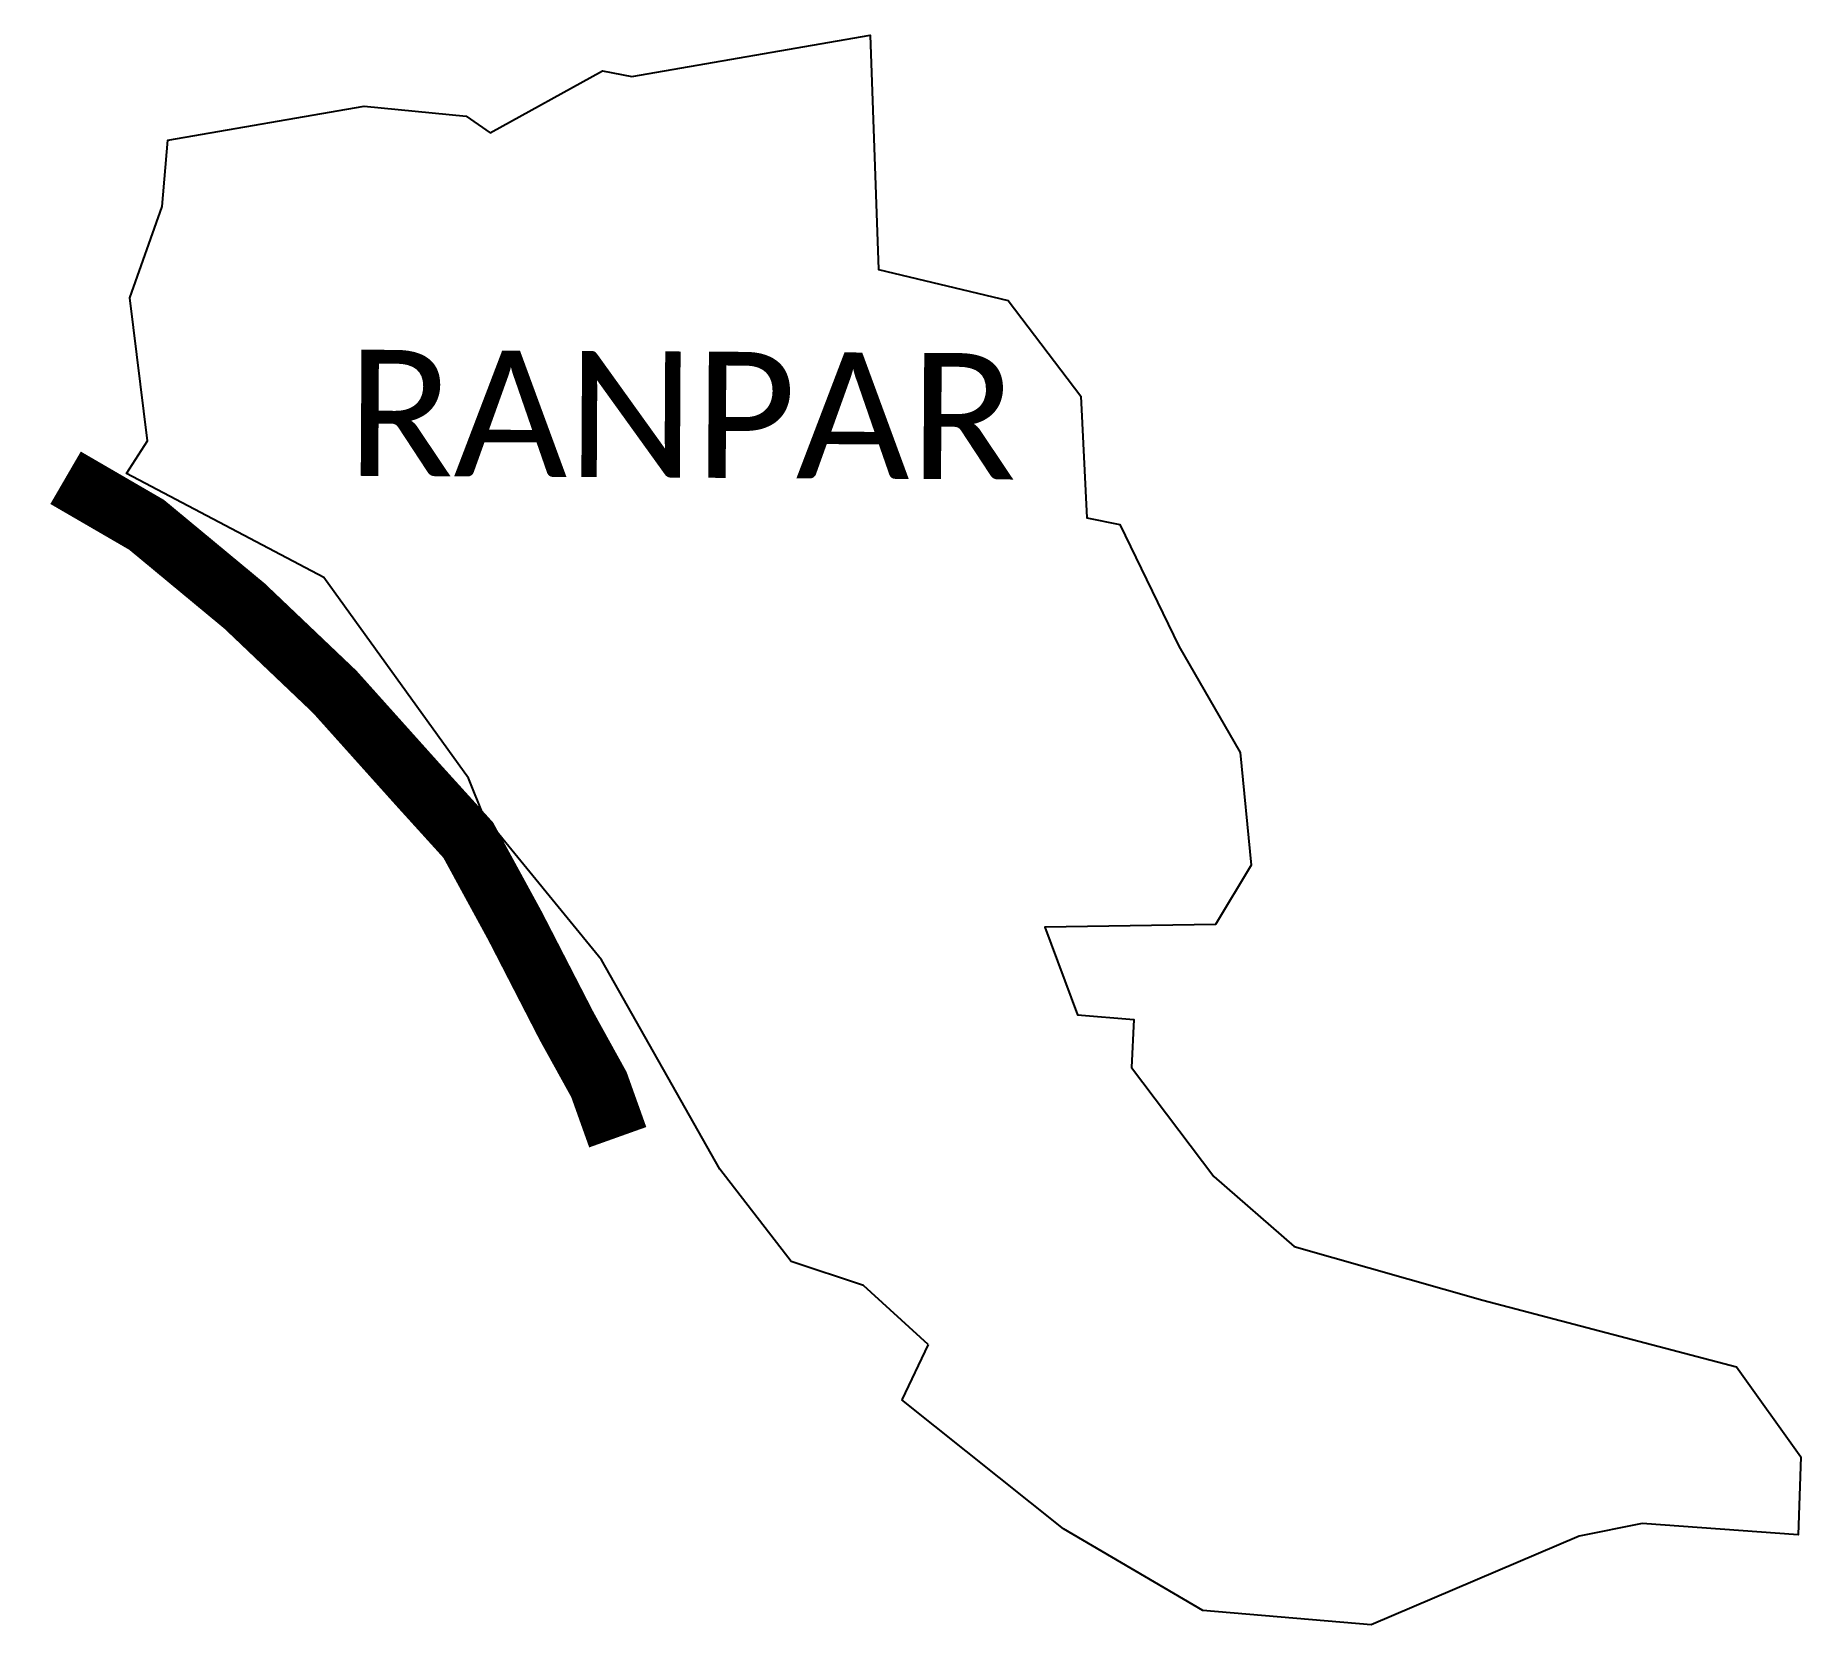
# Model space of a CAD drawing. Header units: metres. Extents: x 318300 to 319988, y 1868079 to 1876470.
# Drawn here: x 318532 to 319988, y 1868079 to 1869390 of the extents above; entities outside this region: 1.
import ezdxf

# ---------------------------------------------------------------- set-up
doc = ezdxf.new("R2010")
doc.units = ezdxf.units.M
for name, color, linetype in [('NATURALLY PROTECTED', 3, 'Continuous'), ('village', 3, 'Continuous'), ('VILLAGE NAME', 250, 'Continuous')]:
    doc.layers.add(name, color=color, linetype=linetype)
doc.styles.get("Standard").update_dxf_attribs({"font": 'Cambria Math.ttf'})

msp = doc.modelspace()

# ---------------------------------------------------------------- linework, layer by layer
at = {"layer": 'NATURALLY PROTECTED', "const_width": 50, "flags": 128}
msp.add_lwpolyline([(318325.5, 1876444.5), (318325.5, 1876444.5)], close=True, dxfattribs=at)
at = {"layer": 'NATURALLY PROTECTED', "color": 116, "true_color": 0x136734, "const_width": 50, "flags": 128}
msp.add_lwpolyline([(318557.2, 1869024.8), (318624, 1868986), (318704.8, 1868919), (318779.2, 1868848.2), (318848.4, 1868771), (318889.3, 1868725.9), (318927.9, 1868655.1), (318970.4, 1868572.5), (318997.1, 1868524.2), (319012.6, 1868480.8)], dxfattribs=at)
at = {"layer": 'village', "flags": 128}
msp.add_lwpolyline([(319268.6, 1868309.9), (319246.9, 1868264.3)], dxfattribs=at)
at = {"layer": 'village', "color": 3, "true_color": 0x00ff00}
for points in [[(319268.6, 1868309.9, 0), (319215.2, 1868358.4, 0), (319155.7, 1868378.2, 0), (319096.7, 1868454.4, 0), (318999.1, 1868627.2, 0), (318901.8, 1868746.1, 0), (318889.6, 1868777.1, 0), (318770.2, 1868942.6, 0), (318607.4, 1869028.3, 0), (318624.9, 1869055.3, 0), (318610.2, 1869173.2, 0), (318636.8, 1869248.6, 0), (318641.6, 1869303.4, 0), (318803.4, 1869331.2, 0), (318887.5, 1869323.1, 0), (318907.3, 1869309.2, 0), (318999.9, 1869360.5, 0), (319024.1, 1869355.7, 0), (319220.9, 1869389.8, 0), (319227.6, 1869196.7, 0), (319334.7, 1869170.9, 0), (319394.4, 1869092.2, 0), (319399.6, 1868991.7, 0), (319426.7, 1868986.2, 0), (319475.3, 1868885.9, 0), (319526, 1868798.2, 0), (319534.9, 1868705.2, 0), (319505.5, 1868656.3, 0), (319364.9, 1868654, 0), (319391.7, 1868581.7, 0), (319438.1, 1868577.9, 0), (319436.2, 1868538.2, 0), (319504.1, 1868448.4, 0), (319570.6, 1868390.7, 0), (319726, 1868346.3, 0), (319935.2, 1868291.4, 0), (319988.2, 1868217.1, 0)], [(319988.2, 1868217.1, 0), (319986.1, 1868152.9, 0), (319857.5, 1868162.2, 0), (319805.4, 1868151.8, 0), (319633.9, 1868078.7, 0), (319495.1, 1868090.3, 0), (319380.2, 1868157.9, 0), (319246.9, 1868264.3, 0)]]:
    msp.add_polyline3d(points, dxfattribs=at)

# ---------------------------------------------------------------- texts
at = {"layer": 'VILLAGE NAME', "insert": (318789.6, 1869130.5), "char_height": 104.042, "attachment_point": 1, "rotation": 359.6762}
msp.add_mtext_dynamic_manual_height_columns('{\\fCalibri|b0|i0|c0|p34;RANPAR}', width=700.08, gutter_width=520.2, heights=[0], dxfattribs=at)

doc.saveas('drawing.dxf')
